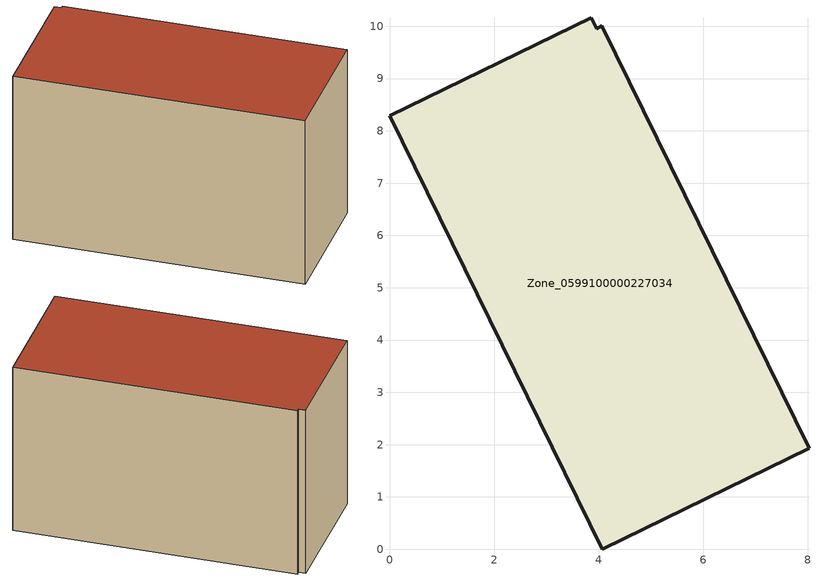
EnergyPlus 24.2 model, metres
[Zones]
Zone_0599100000227034
 floor ground (C_G): 4.07,0 0,8.29 3.86,10.16 3.96,9.96 4.06,10.01 8.02,1.93 z0
 wall outside (C_F): 4.07,0 8.02,1.93 4.06,10.01 3.96,9.96 3.86,10.16 0,8.29 4.07,0 z0:5.75
 roof outside (C_R): 0,8.29 4.07,0 8.02,1.93 4.06,10.01 3.96,9.96 3.86,10.16 z5.75
[BUILDING]
Pand.0599100000227034: North Axis=0; Terrain=City; Loads Convergence Tolerance Value=0.04; Temperature Convergence Tolerance Value=0.4; Solar Distribution=FullExterior; Maximum Number of Warmup Days=25; Minimum Number of Warmup Days=1
[Site:Location]
Rotterdam.The.Hague.AP_ZH_NLD Design_Conditions: Latitude=51.96; Longitude=4.45; Time Zone=1; Elevation=-4.5
[SITE:GROUNDTEMPERATURE:BUILDINGSURFACE]
18, 18, 18, 18, 18, 18, 18, 18, 18, 18, 18, 18
[MATERIAL] Thermal Absorptance=0.9; Solar Absorptance=0.7; Visible Absorptance=0.7
Name | Roughness | Thickness | Conductivity | Density | Specific Heat
G.TI.1946-1964 | MediumSmooth | 0.15 | 1 | 540 | 1210
F.TI.1946-1964 | Rough | 0.3 | 0.857143 | 1920 | 840
R.TI.1946-1964 | MediumRough | 0.2 | 0.277778 | 1500 | 1000
[CONSTRUCTION]
C_G: G.TI.1946-1964
C_F: F.TI.1946-1964
C_R: R.TI.1946-1964
[ZONE]
Zone_0599100000227034: Type=1; Multiplier=1; Ceiling Height=Autocalculate; Volume=Autocalculate; Floor Area=autocalculate; Part of Total Floor Area=Yes
[ZONEINFILTRATION:DESIGNFLOWRATE]
Infil_Zone_0599100000227034: Zone or ZoneList or Space or SpaceList=Zone_0599100000227034; Schedule=AlwaysOn; Design Flow Rate Calculation Method=Flow/Area; Flow Rate per Floor Area=0.003; Constant Term Coefficient=1; Temperature Term Coefficient=0; Velocity Term Coefficient=0; Velocity Squared Term Coefficient=0
[HVACTEMPLATE:ZONE:IDEALLOADSAIRSYSTEM]
Zone_0599100000227034: Maximum Heating Supply Air Temperature=50; Minimum Cooling Supply Air Temperature=13; Maximum Heating Supply Air Humidity Ratio=0.0156; Minimum Cooling Supply Air Humidity Ratio=0.0077; Heating Limit=NoLimit; Cooling Limit=NoLimit; Dehumidification Control Type=ConstantSensibleHeatRatio; Cooling Sensible Heat Ratio=0.7; Dehumidification Setpoint=60; Humidification Control Type=None; Humidification Setpoint=30; Outdoor Air Method=None; Outdoor Air Flow Rate per Person=0.00944; Outdoor Air Flow Rate per Zone Floor Area=0; Outdoor Air Flow Rate per Zone=0; Demand Controlled Ventilation Type=None; Outdoor Air Economizer Type=NoEconomizer; Heat Recovery Type=None; Sensible Heat Recovery Effectiveness=0.7; Latent Heat Recovery Effectiveness=0.65
[ZONECONTROL:THERMOSTAT]
ThermostatControl_Zone_0599100000227034: Zone or ZoneList=Zone_0599100000227034; Control Type Schedule=DualSetpointControlType; Control 1=Thermostat_Zone_0599100000227034; Temperature Difference Between Cutout And Setpoint=0
[THERMOSTATSETPOINT:DUALSETPOINT]
Thermostat_Zone_0599100000227034: Heating Setpoint Temperature Schedule=HeatingSetpoint_Zone_0599100000227034; Cooling Setpoint Temperature Schedule=CoolingSetpoint_Zone_0599100000227034
[SCHEDULE:COMPACT]
HeatingSetpoint_Zone_0599100000227034: Through: 12/31, For: AllDays, Until: 24:00, 21
CoolingSetpoint_Zone_0599100000227034: Through: 12/31, For: AllDays, Until: 24:00, 24
DualSetpointControlType: Through: 12/31, For: AllDays, Until: 24:00, 4
AlwaysOn: Through: 12/31, For: AllDays, Until: 24:00, 1
